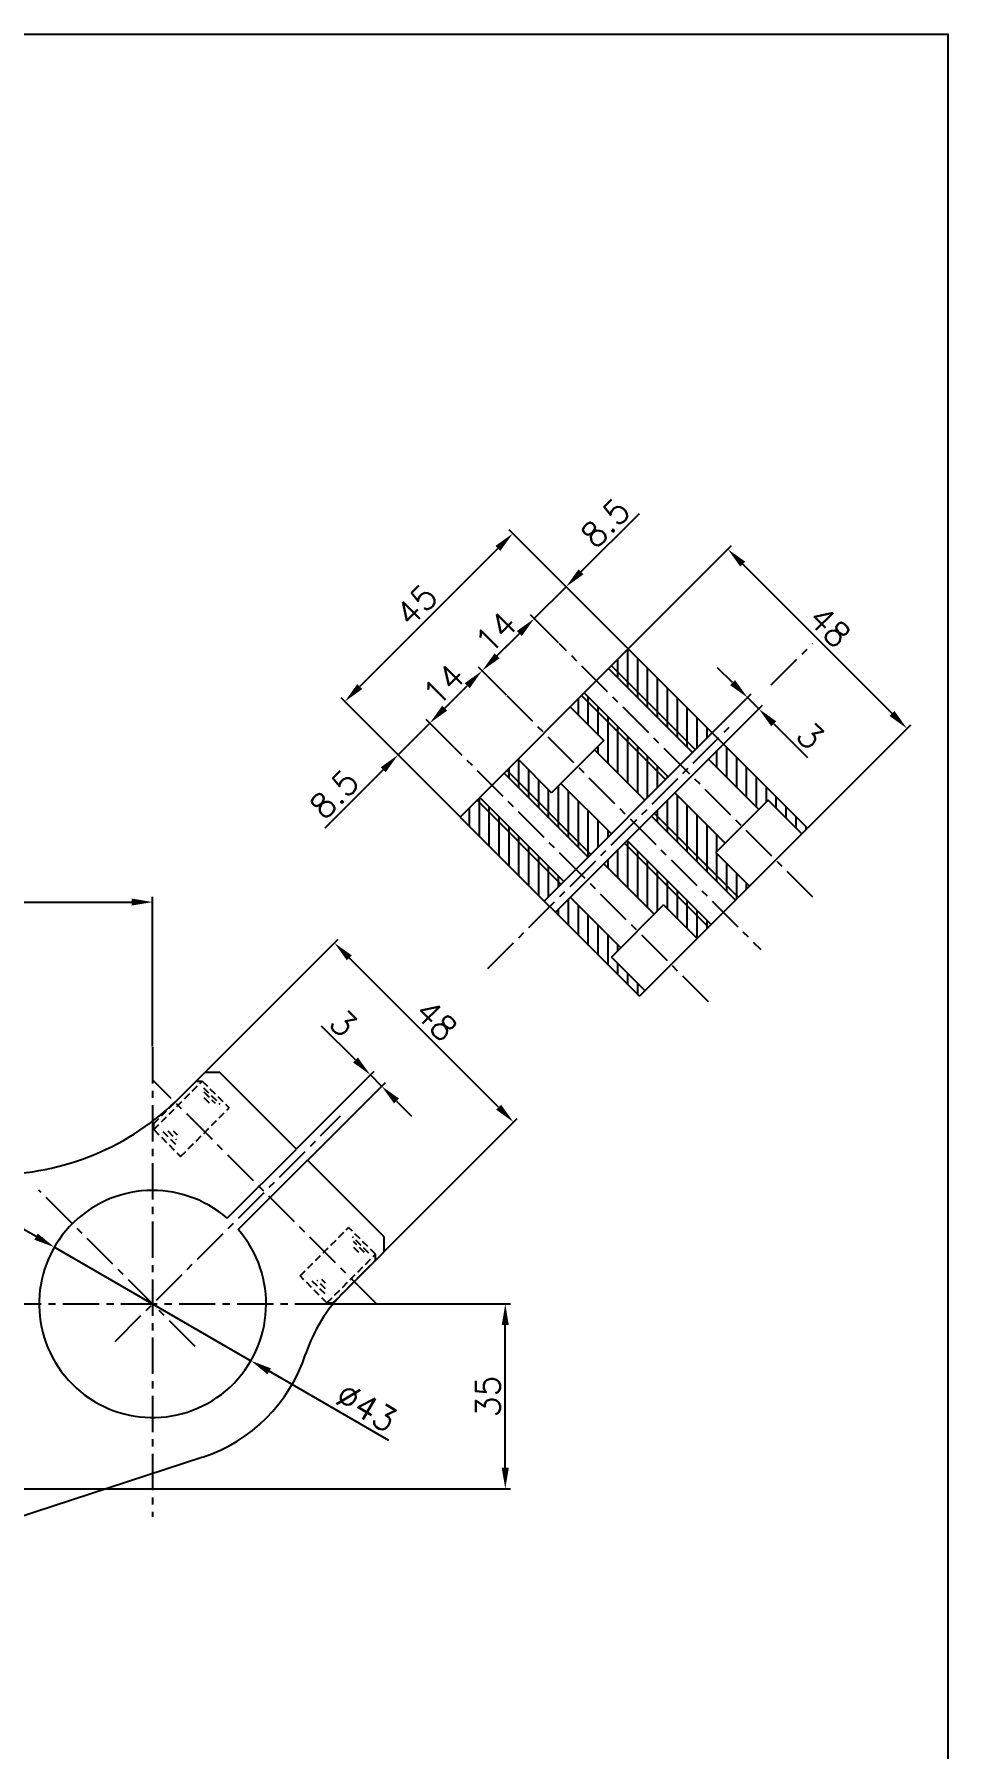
# Model space of a CAD drawing. Extents: x -1050 to 4472, y -2429 to 1188.
# Drawn here: x -729.3 to -556.3, y -1778 to -1453.4 of the extents above; entities that cross this region are included whole.
import ezdxf

# ---------------------------------------------------------------- set-up
doc = ezdxf.new("R2010")
doc.units = 0
doc.header["$LTSCALE"] = 5.5
doc.header["$MEASUREMENT"] = 0
doc.linetypes.add('CENTER', pattern=[2, 1.25, -0.25, 0.25, -0.25])
doc.linetypes.add('HIDDEN', pattern=[0.375, 0.25, -0.125])
doc.layers.get('0').update_dxf_attribs({"linetype": 'CONTINUOUS'})
doc.layers.get('DEFPOINTS').update_dxf_attribs({"linetype": 'CONTINUOUS'})
for name, color, linetype in [('CL', 1, 'CENTER'), ('CO', 3, 'CONTINUOUS'), ('FI', 1, 'CONTINUOUS'), ('OC', 1, 'HIDDEN')]:
    doc.layers.add(name, color=color, linetype=linetype)
doc.styles.add('ROMANS', font='ROMANS.SHX')
doc.dimstyles.new('2', dxfattribs={"dimscale": 2, "dimtxt": 2.3, "dimasz": 2, "dimexe": 0.5, "dimexo": 0.0625, "dimgap": 0.5, "dimtad": 1, "dimdec": 4, "dimdsep": 46, "dimtxsty": 'ROMANS', "dimcen": -2, "dimclrt": 7, "dimadec": 0, "dimazin": 0, "dimtfac": 0.869565, "dimtdec": 4, "dimtmove": 0, "dimatfit": 3, "dimfxl": 1, "dimtolj": 1, "dimarcsym": 0})

# ---------------------------------------------------------------- blocks, each defined once
blk = doc.blocks.new('08912L')
for p, q in [((-6.5, 7.2), (-5.7, 8)), ((-6.5, 7.2), (-6.5, 0)), ((-5.7, 8), (5.7, 8)), ((5.7, 8), (6.5, 7.2)), ((6.5, 7.2), (6.5, 0)), ((-6.5, 0), (6.5, 0))]:
    blk.add_line(p, q)
at = {"color": 1}
for p, q in [((-6.5, 7.2), (6.5, 7.2)), ((-5.56, 5.75), (-5.56, 2.02)), ((-4.81, 5.13), (-4.81, 2.89)), ((-4.07, 4.39), (-4.07, 3.39)), ((4.52, 4.76), (4.52, 3.14)), ((5.26, 5.51), (5.26, 2.52)), ((5.76, 6.13), (5.76, 1.78))]:
    blk.add_line(p, q, dxfattribs=at)
blk = doc.blocks.new('*D144')
at = {"layer": 'CO', "color": 0, "lineweight": -2}
for p, q in [((-916.89, -1645), (-916.89, -1616.66)), ((-912.89, -1617.66), (-710.89, -1617.66)), ((-706.89, -1645), (-706.89, -1616.66))]:
    blk.add_line(p, q, dxfattribs=at)
at = {"layer": 'CO', "color": 0}
for points in [[(-912.89, -1616.99), (-912.89, -1618.33), (-916.89, -1617.66)], [(-710.89, -1616.99), (-710.89, -1618.33), (-706.89, -1617.66)]]:
    blk.add_solid(points, dxfattribs=at)
at = {"layer": 'DEFPOINTS', "color": 0}
for p in [(-706.89, -1617.66), (-916.89, -1645.13), (-706.89, -1645.13)]:
    blk.add_point(p, dxfattribs=at)
at = {"layer": 'CO', "color": 7, "insert": (-811.89, -1614.36), "char_height": 4.6, "attachment_point": 5, "style": 'ROMANS'}
blk.add_mtext('\\A1;210', dxfattribs=at)
blk = doc.blocks.new('*D145')
at = {"layer": 'CO', "color": 0, "lineweight": -2}
for p, q in [((-679.93, -1693.76), (-639.09, -1693.76)), ((-640.09, -1724.76), (-640.09, -1697.76)), ((-788.87, -1728.76), (-639.09, -1728.76))]:
    blk.add_line(p, q, dxfattribs=at)
at = {"layer": 'CO', "color": 0}
for points in [[(-640.76, -1697.76), (-639.42, -1697.76), (-640.09, -1693.76)], [(-640.76, -1724.76), (-639.42, -1724.76), (-640.09, -1728.76)]]:
    blk.add_solid(points, dxfattribs=at)
at = {"layer": 'DEFPOINTS', "color": 0}
for p in [(-680.06, -1693.76), (-640.09, -1693.76), (-788.99, -1728.76)]:
    blk.add_point(p, dxfattribs=at)
at = {"layer": 'CO', "color": 7, "insert": (-643.39, -1711.26), "char_height": 4.6, "attachment_point": 5, "rotation": 90, "style": 'ROMANS'}
blk.add_mtext('\\A1;35', dxfattribs=at)
blk = doc.blocks.new('*D151')
at = {"layer": 'CO', "color": 0, "lineweight": -2}
for p, q in [((-668.47, -1647.56), (-674.88, -1641.15)), ((-679.58, -1664.33), (-664.93, -1649.68)), ((-677.46, -1666.45), (-662.81, -1651.8)), ((-663.52, -1652.51), (-665.64, -1650.39)), ((-660.69, -1655.34), (-657.86, -1658.17))]:
    blk.add_line(p, q, dxfattribs=at)
at = {"layer": 'CO', "color": 0}
for points in [[(-668, -1647.09), (-668.94, -1648.03), (-665.64, -1650.39)], [(-660.22, -1654.87), (-661.16, -1655.81), (-663.52, -1652.51)]]:
    blk.add_solid(points, dxfattribs=at)
at = {"layer": 'DEFPOINTS', "color": 0}
for p in [(-665.64, -1650.39), (-679.67, -1664.42), (-677.55, -1666.54)]:
    blk.add_point(p, dxfattribs=at)
at = {"layer": 'CO', "color": 7, "insert": (-670.76, -1640.61), "char_height": 4.6, "attachment_point": 5, "rotation": 315, "style": 'ROMANS'}
blk.add_mtext('\\A1;3', dxfattribs=at)
blk = doc.blocks.new('*D152')
at = {"layer": 'CO', "color": 0, "lineweight": -2}
for p, q in [((-696.9, -1649.83), (-671.76, -1624.69)), ((-641.35, -1656.51), (-669.64, -1628.22)), ((-662.96, -1683.77), (-637.82, -1658.63))]:
    blk.add_line(p, q, dxfattribs=at)
at = {"layer": 'CO', "color": 0}
for points in [[(-669.17, -1627.75), (-670.11, -1628.69), (-672.47, -1625.39)], [(-640.88, -1656.04), (-641.82, -1656.98), (-638.52, -1659.33)]]:
    blk.add_solid(points, dxfattribs=at)
at = {"layer": 'DEFPOINTS', "color": 0}
for p in [(-672.47, -1625.39), (-696.99, -1649.92), (-663.05, -1683.86)]:
    blk.add_point(p, dxfattribs=at)
at = {"layer": 'CO', "color": 7, "insert": (-653.16, -1640.03), "char_height": 4.6, "attachment_point": 5, "rotation": 315, "style": 'ROMANS'}
blk.add_mtext('\\A1;48', dxfattribs=at)
blk = doc.blocks.new('*D160')
at = {"layer": 'CO', "color": 0, "lineweight": -2}
for p, q in [((-728.98, -1681.01), (-732.44, -1679.01)), ((-725.51, -1683.01), (-688.27, -1704.51)), ((-662.16, -1719.59), (-684.81, -1706.51))]:
    blk.add_line(p, q, dxfattribs=at)
at = {"layer": 'CO', "color": 0}
for points in [[(-728.64, -1680.43), (-729.31, -1681.59), (-725.51, -1683.01)], [(-684.48, -1705.94), (-685.14, -1707.09), (-688.27, -1704.51)]]:
    blk.add_solid(points, dxfattribs=at)
at = {"layer": 'DEFPOINTS', "color": 0}
for p in [(-725.51, -1683.01), (-688.27, -1704.51)]:
    blk.add_point(p, dxfattribs=at)
at = {"layer": 'CO', "color": 7, "insert": (-666.41, -1713.33), "char_height": 4.6, "attachment_point": 5, "rotation": 329.9986, "style": 'ROMANS'}
blk.add_mtext('\\A1;∅43', dxfattribs=at)
blk = doc.blocks.new('*D181')
at = {"layer": 'CO', "color": 0, "lineweight": -2}
for p, q in [((-639.88, -1578.49), (-645.19, -1573.17)), ((-651.56, -1580.95), (-647.31, -1576.71)), ((-649.78, -1588.39), (-655.09, -1583.07))]:
    blk.add_line(p, q, dxfattribs=at)
at = {"layer": 'CO', "color": 0}
for points in [[(-647.79, -1576.24), (-646.84, -1577.18), (-644.49, -1573.88)], [(-652.03, -1580.48), (-651.09, -1581.42), (-654.39, -1583.78)]]:
    blk.add_solid(points, dxfattribs=at)
at = {"layer": 'DEFPOINTS', "color": 0}
for p in [(-644.49, -1573.88), (-639.79, -1578.58), (-649.69, -1588.48)]:
    blk.add_point(p, dxfattribs=at)
at = {"layer": 'CO', "color": 7, "insert": (-651.77, -1576.5), "char_height": 4.6, "attachment_point": 5, "rotation": 45, "style": 'ROMANS'}
blk.add_mtext('\\A1;14', dxfattribs=at)
blk = doc.blocks.new('*D182')
at = {"layer": 'CO', "color": 0, "lineweight": -2}
for p, q in [((-629.98, -1568.59), (-635.29, -1563.28)), ((-641.66, -1571.05), (-637.41, -1566.81)), ((-639.88, -1578.49), (-645.19, -1573.17))]:
    blk.add_line(p, q, dxfattribs=at)
at = {"layer": 'CO', "color": 0}
for points in [[(-637.89, -1566.34), (-636.94, -1567.28), (-634.59, -1563.98)], [(-642.13, -1570.58), (-641.19, -1571.52), (-644.49, -1573.88)]]:
    blk.add_solid(points, dxfattribs=at)
at = {"layer": 'DEFPOINTS', "color": 0}
for p in [(-634.59, -1563.98), (-629.89, -1568.68), (-639.79, -1578.58)]:
    blk.add_point(p, dxfattribs=at)
at = {"layer": 'CO', "color": 7, "insert": (-641.87, -1566.6), "char_height": 4.6, "attachment_point": 5, "rotation": 45, "style": 'ROMANS'}
blk.add_mtext('\\A1;14', dxfattribs=at)
blk = doc.blocks.new('*D183')
at = {"layer": 'CO', "color": 0, "lineweight": -2}
for p, q in [((-616.9, -1569.65), (-639.38, -1547.17)), ((-641.5, -1550.71), (-667.66, -1576.87)), ((-648.72, -1601.47), (-671.2, -1578.99))]:
    blk.add_line(p, q, dxfattribs=at)
at = {"layer": 'CO', "color": 0}
for points in [[(-641.97, -1550.24), (-641.03, -1551.18), (-638.67, -1547.88)], [(-668.13, -1576.4), (-667.19, -1577.34), (-670.49, -1579.7)]]:
    blk.add_solid(points, dxfattribs=at)
at = {"layer": 'DEFPOINTS', "color": 0}
for p in [(-616.81, -1569.74), (-670.49, -1579.7), (-648.63, -1601.56)]:
    blk.add_point(p, dxfattribs=at)
at = {"layer": 'CO', "color": 7, "insert": (-656.91, -1561.46), "char_height": 4.6, "attachment_point": 5, "rotation": 45, "style": 'ROMANS'}
blk.add_mtext('\\A1;45', dxfattribs=at)
blk = doc.blocks.new('*D184')
at = {"layer": 'CO', "color": 0, "lineweight": -2}
for p, q in [((-625.75, -1555.14), (-614.69, -1544.09)), ((-634.59, -1563.98), (-628.58, -1557.97)), ((-623.97, -1562.58), (-629.28, -1557.26)), ((-629.98, -1568.59), (-635.29, -1563.28)), ((-637.41, -1566.81), (-640.24, -1569.64))]:
    blk.add_line(p, q, dxfattribs=at)
at = {"layer": 'CO', "color": 0}
for points in [[(-626.22, -1554.67), (-625.28, -1555.61), (-628.58, -1557.97)], [(-637.89, -1566.34), (-636.94, -1567.28), (-634.59, -1563.98)]]:
    blk.add_solid(points, dxfattribs=at)
at = {"layer": 'DEFPOINTS', "color": 0}
for p in [(-628.58, -1557.97), (-623.88, -1562.67), (-629.89, -1568.68)]:
    blk.add_point(p, dxfattribs=at)
at = {"layer": 'CO', "color": 7, "insert": (-621.14, -1545.87), "char_height": 4.6, "attachment_point": 5, "rotation": 45, "style": 'ROMANS'}
blk.add_mtext('\\A1;8.5', dxfattribs=at)
blk = doc.blocks.new('*D185')
at = {"layer": 'CO', "color": 0, "lineweight": -2}
for p, q in [((-651.56, -1580.95), (-648.73, -1578.12)), ((-654.39, -1583.78), (-660.4, -1589.79)), ((-649.78, -1588.39), (-655.09, -1583.07)), ((-655.79, -1594.4), (-661.1, -1589.08)), ((-663.22, -1592.62), (-674.28, -1603.68))]:
    blk.add_line(p, q, dxfattribs=at)
at = {"layer": 'CO', "color": 0}
for points in [[(-652.03, -1580.48), (-651.09, -1581.42), (-654.39, -1583.78)], [(-663.7, -1592.15), (-662.75, -1593.09), (-660.4, -1589.79)]]:
    blk.add_solid(points, dxfattribs=at)
at = {"layer": 'DEFPOINTS', "color": 0}
for p in [(-660.4, -1589.79), (-649.69, -1588.48), (-655.7, -1594.49)]:
    blk.add_point(p, dxfattribs=at)
at = {"layer": 'CO', "color": 7, "insert": (-672.5, -1597.23), "char_height": 4.6, "attachment_point": 5, "rotation": 45, "style": 'ROMANS'}
blk.add_mtext('\\A1;8.5', dxfattribs=at)
blk = doc.blocks.new('*D186')
at = {"layer": 'CO', "color": 0, "lineweight": -2}
for p, q in [((-597.03, -1576.12), (-599.86, -1573.29)), ((-600.81, -1585.56), (-593.49, -1578.24)), ((-598.69, -1587.68), (-591.37, -1580.36)), ((-594.2, -1578.95), (-592.08, -1581.07)), ((-589.25, -1583.9), (-582.84, -1590.31))]:
    blk.add_line(p, q, dxfattribs=at)
at = {"layer": 'CO', "color": 0}
for points in [[(-596.56, -1575.65), (-597.5, -1576.59), (-594.2, -1578.95)], [(-588.78, -1583.43), (-589.72, -1584.37), (-592.08, -1581.07)]]:
    blk.add_solid(points, dxfattribs=at)
at = {"layer": 'DEFPOINTS', "color": 0}
for p in [(-592.08, -1581.07), (-600.9, -1585.65), (-598.78, -1587.77)]:
    blk.add_point(p, dxfattribs=at)
at = {"layer": 'CO', "color": 7, "insert": (-582.3, -1586.19), "char_height": 4.6, "attachment_point": 5, "rotation": 315, "style": 'ROMANS'}
blk.add_mtext('\\A1;3', dxfattribs=at)
blk = doc.blocks.new('*D187')
at = {"layer": 'CO', "color": 0, "lineweight": -2}
for p, q in [((-616.72, -1569.65), (-597.22, -1550.15)), ((-566.82, -1581.97), (-595.1, -1553.69)), ((-582.78, -1603.59), (-563.28, -1584.09))]:
    blk.add_line(p, q, dxfattribs=at)
at = {"layer": 'CO', "color": 0}
for points in [[(-594.63, -1553.22), (-595.57, -1554.16), (-597.93, -1550.86)], [(-566.35, -1581.5), (-567.29, -1582.44), (-563.99, -1584.8)]]:
    blk.add_solid(points, dxfattribs=at)
at = {"layer": 'DEFPOINTS', "color": 0}
for p in [(-597.93, -1550.86), (-616.81, -1569.74), (-582.87, -1603.68)]:
    blk.add_point(p, dxfattribs=at)
at = {"layer": 'CO', "color": 7, "insert": (-578.63, -1565.5), "char_height": 4.6, "attachment_point": 5, "rotation": 315, "style": 'ROMANS'}
blk.add_mtext('\\A1;48', dxfattribs=at)

msp = doc.modelspace()

# ---------------------------------------------------------------- hatches: boundary and pattern name
at = {"layer": 'CO'}
h = msp.add_hatch(dxfattribs=at)
h.set_pattern_fill('ANSI31', color=256, scale=15, angle=45, style=0)
h.paths.add_polyline_path([(-644.91715, -1597.84548), (-648.62946, -1601.55779), (-632.71956, -1617.46769), (-629.00725, -1613.75538)])
h.paths.add_polyline_path([(-629.53758, -1595.19383), (-631.30534, -1596.9616), (-637.66931, -1590.59764), (-640.32096, -1593.24929), (-624.41105, -1609.15919), (-619.99164, -1604.73977)])
h.paths.add_polyline_path([(-625.11816, -1578.04649), (-627.76981, -1580.69814), (-621.40585, -1587.0621), (-623.17362, -1588.82987), (-613.62767, -1598.37581), (-609.20826, -1593.95639)])
h.paths.add_polyline_path([(-616.80966, -1569.73799), (-620.52197, -1573.4503), (-604.61206, -1589.3602), (-600.89975, -1585.64789)])
h.paths.add_polyline_path([(-598.77843, -1587.76921), (-601.60686, -1590.59764), (-592.06092, -1600.14358), (-590.29315, -1598.37581), (-583.92919, -1604.73977), (-582.86853, -1603.67911)])
h.paths.add_polyline_path([(-607.97082, -1596.9616), (-612.39024, -1601.38101), (-596.48034, -1617.29092), (-593.82868, -1614.63927), (-600.19265, -1608.27531), (-598.42488, -1606.50754)])
h.paths.add_polyline_path([(-616.98643, -1605.97721), (-621.40585, -1610.39663), (-611.85991, -1619.94257), (-610.09214, -1618.1748), (-603.72818, -1624.53876), (-601.07653, -1621.88711)])
h.paths.add_polyline_path([(-627.76981, -1616.76059), (-630.59824, -1619.58901), (-614.68833, -1635.49892), (-613.62767, -1634.43826), (-619.99164, -1628.0743), (-618.22387, -1626.30653)])

# ---------------------------------------------------------------- linework, layer by layer
for p, q in [((-648.62946, -1601.55779), (-616.80966, -1569.73799)), ((-582.86853, -1603.67911), (-616.80966, -1569.73799)), ((-604.61206, -1589.3602), (-620.52197, -1573.4503)), ((-627.76981, -1580.69814), (-621.40585, -1587.0621)), ((-609.20826, -1593.95639), (-625.11816, -1578.04649)), ((-632.71956, -1617.46769), (-600.89975, -1585.64789)), ((-621.40585, -1587.0621), (-631.30534, -1596.9616)), ((-630.59824, -1619.58901), (-598.77843, -1587.76921)), ((-623.17362, -1588.82987), (-613.62767, -1598.37581)), ((-624.41105, -1609.15919), (-640.32096, -1593.24929)), ((-637.66931, -1590.59764), (-631.30534, -1596.9616)), ((-592.06092, -1600.14358), (-601.60686, -1590.59764)), ((-629.53758, -1595.19383), (-619.99164, -1604.73977)), ((-598.42488, -1606.50754), (-607.97082, -1596.9616)), ((-629.00725, -1613.75538), (-644.91715, -1597.84548)), ((-590.29315, -1598.37581), (-600.19265, -1608.27531)), ((-583.92919, -1604.73977), (-590.29315, -1598.37581)), ((-614.68833, -1635.49892), (-648.62946, -1601.55779)), ((-612.39024, -1601.38101), (-596.48034, -1617.29092)), ((-616.98643, -1605.97721), (-601.07653, -1621.88711)), ((-614.68833, -1635.49892), (-582.86853, -1603.67911)), ((-593.82868, -1614.63927), (-600.19265, -1608.27531)), ((-611.85991, -1619.94257), (-621.40585, -1610.39663)), ((-618.22387, -1626.30653), (-627.76981, -1616.76059)), ((-619.99164, -1628.0743), (-610.09214, -1618.1748)), ((-603.72818, -1624.53876), (-610.09214, -1618.1748)), ((-603.07531, -1623.8859), (-598.07133, -1618.88191)), ((-604.38105, -1625.19163), (-609.38503, -1630.19562)), ((-613.62767, -1634.43826), (-619.99164, -1628.0743)), ((-701.68884, -1654.61717), (-696.99288, -1649.92121)), ((-694.16445, -1649.92121), (-696.99288, -1649.92121)), ((-679.66876, -1664.4169), (-694.16445, -1649.92121)), ((-692.78728, -1677.53542), (-679.66876, -1664.4169)), ((-690.66596, -1679.65674), (-677.54744, -1666.53822)), ((-663.05176, -1681.03391), (-677.54744, -1666.53822)), ((-663.05176, -1683.86234), (-663.05176, -1681.03391)), ((-670.63127, -1691.44185), (-663.05176, -1683.86234)), ((-668.05574, -1688.86633), (-663.05176, -1683.86234)), ((-697.37824, -1722.73995), (-802.53421, -1757.2649))]:
    msp.add_line(p, q)
for centre, radius, start, end in [((-737.04418, -1619.26183), 50, 270, 315), ((-706.89238, -1693.76183), 21.5, 49.00063, 40.99937), ((-649.41807, -1712.65506), 30, 135, 161.8030287), ((-706.89238, -1693.76183), 30.5, 288.176112, 341.8030287)]:
    msp.add_arc(centre, radius, start, end)
at = {"layer": 'CL'}
for p, q in [((-581.80787, -1616.76059), (-629.89113, -1568.67733)), ((-589.6944, -1576.56386), (-581.80787, -1568.67733)), ((-639.79063, -1578.57682), (-591.70736, -1626.66008)), ((-643.37741, -1630.24687), (-597.3945, -1584.26395)), ((-601.60686, -1636.55958), (-649.69012, -1588.47632)), ((-706.89238, -1645.12998), (-706.89238, -1734.07946)), ((-664.46597, -1693.76183), (-706.89238, -1651.33543)), ((-713.96344, -1700.8329), (-671.28688, -1658.15633)), ((-698.84884, -1701.80536), (-728.42645, -1672.22775)), ((-943.89574, -1693.76183), (-680.05739, -1693.76183))]:
    msp.add_line(p, q, dxfattribs=at)
at = {"layer": 'CO'}
msp.add_lwpolyline([(-1049.64789, -1453.36166), (-556.27878, -1453.36166), (-556.27878, -1798.46378), (-1049.64789, -1798.46378)], close=True, dxfattribs=at)
at = {"layer": 'FI'}
for p, q in [((-604.08173, -1588.82987), (-619.99164, -1572.91997)), ((-609.73859, -1594.48672), (-625.64849, -1578.57682)), ((-623.88072, -1608.62886), (-639.79063, -1592.71896)), ((-629.53758, -1614.28571), (-645.44748, -1598.37581)), ((-611.85991, -1600.85068), (-595.95001, -1616.76059)), ((-617.51676, -1606.50754), (-601.60686, -1622.41744))]:
    msp.add_line(p, q, dxfattribs=at)

# ---------------------------------------------------------------- block references
at = {"layer": 'OC', "rotation": 45.00000000000047}
msp.add_blockref('08912L', (-696.99288, -1661.23492), dxfattribs=at)
at = {"layer": 'OC', "xscale": -1, "rotation": 225}
msp.add_blockref('08912L', (-674.36546, -1683.86234), dxfattribs=at)

# ---------------------------------------------------------------- dimensions: what is measured, and where the dimension line sits
at = {"layer": 'CO'}
for p1, p2, distance, picture, middle in [((-629.89113, -1568.67733), (-623.88072, -1562.66692), 6.63961, '*D184', (-621.13755, -1545.86701)), ((-616.80966, -1569.73799), (-648.62946, -1601.55779), -30.91253, '*D183', (-656.91147, -1561.45597)), ((-582.86853, -1603.67911), (-616.80966, -1569.73799), -26.69733, '*D187', (-578.62778, -1565.49724)), ((-639.79063, -1578.57682), (-629.89113, -1568.67733), 6.63961, '*D182', (-641.86924, -1566.59871)), ((-649.69012, -1588.47632), (-639.79063, -1578.57682), 6.63961, '*D181', (-651.76874, -1576.4982)), ((-600.89975, -1585.64789), (-598.77843, -1587.76921), 9.47323, '*D186', (-582.2982, -1586.18536)), ((-649.69012, -1588.47632), (-655.70053, -1594.48672), -6.63961, '*D185', (-672.50044, -1597.2299)), ((-663.05176, -1683.86234), (-696.99288, -1649.92121), -34.68697, '*D152', (-653.16148, -1640.03093)), ((-677.54744, -1666.53822), (-679.66876, -1664.4169), -19.8386, '*D151', (-670.7555, -1640.60725))]:
    dim = msp.add_aligned_dim(p1=p1, p2=p2, distance=distance, dimstyle='2', dxfattribs=at)
    dim.commit()
    dim.dimension.update_dxf_attribs({"geometry": picture, "text_midpoint": middle})
dim = msp.add_linear_dim(base=(-706.89238, -1617.6605), p1=(-916.89238, -1645.12998), p2=(-706.89238, -1645.12998), dimstyle='2', dxfattribs=at)
dim.commit()
dim.dimension.update_dxf_attribs({"geometry": '*D144', "text_midpoint": (-811.89238, -1614.3605)})
dim = msp.add_diameter_dim_2p(p1=(-725.51165, -1683.01137), p2=(-688.2731, -1704.51229), dimstyle='2', dxfattribs=at)
dim.commit()
dim.dimension.update_dxf_attribs({"geometry": '*D160', "text_midpoint": (-668.05582, -1716.18541), "dimtype": 163})
dim = msp.add_linear_dim(base=(-640.08995, -1693.76183), p1=(-788.9917, -1728.76183), p2=(-680.05739, -1693.76183), angle=90, dimstyle='2', dxfattribs=at)
dim.commit()
dim.dimension.update_dxf_attribs({"geometry": '*D145', "text_midpoint": (-643.38995, -1711.26183)})

doc.saveas('drawing.dxf')
